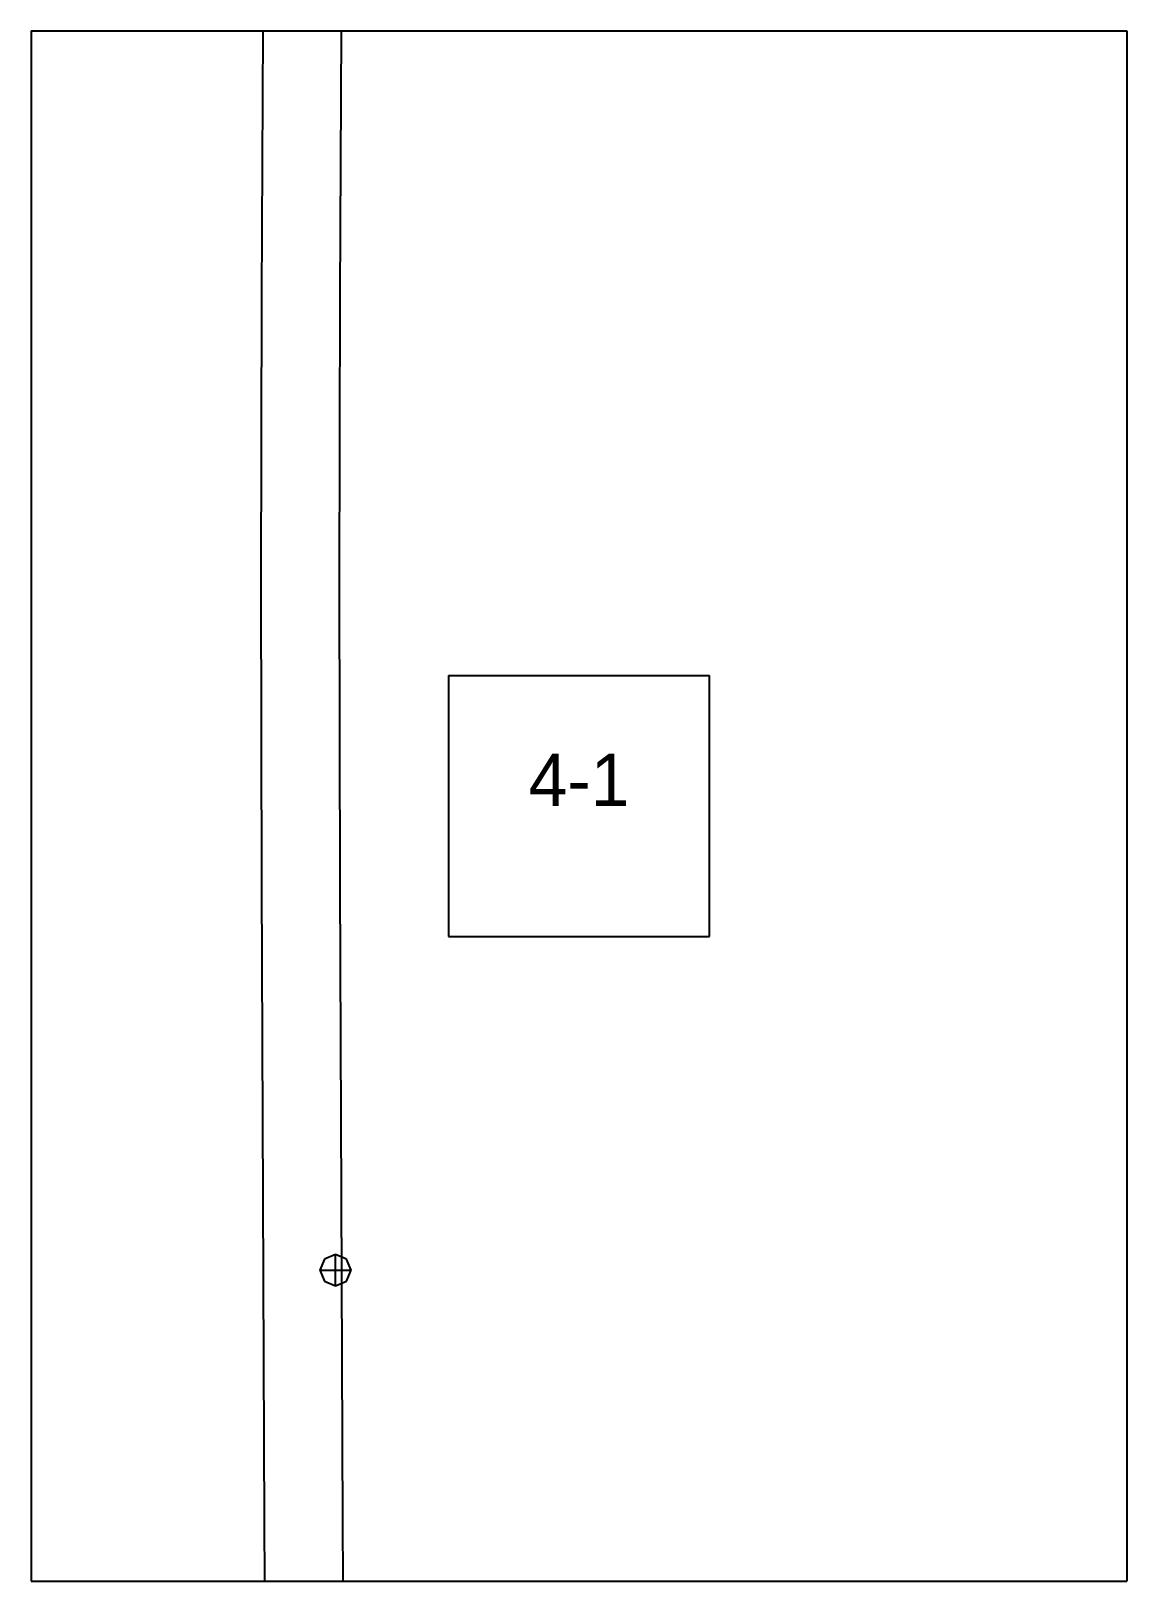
# Paper-space layout 'Plan 4-1' of a CAD drawing. Header units: metres, sheet in millimetres. Extents: x 0 to 210, y 0 to 297.
# The model-space entities are those that its viewports show. They can reach past a viewport. Long polylines and large blocks are cut down to what shows.
import ezdxf
from ezdxf.enums import TextEntityAlignment as Align

# ---------------------------------------------------------------- set-up
doc = ezdxf.new("R2010")
doc.units = ezdxf.units.M
for name, color, linetype in [('default', 7, 'Continuous'), ('TEXTLAYER', 7, 'Continuous'), ('VIEWPORTS', 7, 'Continuous')]:
    doc.layers.add(name, color=color, linetype=linetype)

msp = doc.modelspace()

# ---------------------------------------------------------------- linework, layer by layer
at = {"color": 9}
for p, q in [((0, -594), (0, -891)), ((210, -594), (210, -891)), ((210, -594), (210, -891)), ((0, -891), (210, -891)), ((0, -891), (210, -891)), ((0, -891), (0, -1188)), ((210, -891), (420, -891)), ((210, -891), (210, -1188)), ((210, -891), (420, -891)), ((210, -891), (210, -1188)), ((80, -1014.5), (130, -1014.5)), ((80, -1014.5), (80, -1064.5)), ((130, -1064.5), (130, -1014.5)), ((80, -1064.5), (130, -1064.5)), ((0, -1188), (210, -1188)), ((0, -1188), (210, -1188)), ((0, -1188), (0, -1485)), ((210, -1188), (420, -1188)), ((210, -1188), (210, -1485)), ((210, -1188), (420, -1188)), ((210, -1188), (210, -1485))]:
    msp.add_line(p, q, dxfattribs=at)
at = {"layer": 'default', "color": 7, "linetype": 'Continuous'}
for p, q in [((44.24, -941.59), (44.5, -888.41)), ((59.24, -941.57), (59.5, -888.42)), ((44.11, -997.01), (44.24, -941.59)), ((59.11, -996.97), (59.24, -941.57)), ((44.26, -1054.64), (44.11, -997.01)), ((59.26, -1054.59), (59.11, -996.97)), ((44.48, -1114.55), (44.26, -1054.64)), ((59.48, -1114.48), (59.26, -1054.59)), ((44.76, -1176.64), (44.48, -1114.55)), ((59.76, -1176.56), (59.48, -1114.48)), ((58.34, -1125.46), (56.22, -1126.34)), ((60.47, -1126.34), (58.34, -1125.46)), ((58.34, -1131.46), (58.34, -1125.46)), ((56.22, -1126.34), (55.34, -1128.46)), ((55.34, -1128.46), (56.22, -1130.58)), ((55.34, -1128.46), (61.34, -1128.46)), ((61.34, -1128.46), (60.47, -1126.34)), ((60.47, -1130.58), (61.34, -1128.46)), ((56.22, -1130.58), (58.34, -1131.46)), ((58.34, -1131.46), (60.47, -1130.58)), ((45.07, -1240.81), (44.76, -1176.64)), ((60.07, -1240.73), (59.76, -1176.56))]:
    msp.add_line(p, q, dxfattribs=at)

# ---------------------------------------------------------------- texts
at = {"layer": 'TEXTLAYER', "color": 1}
msp.add_text('4-1', height=10, dxfattribs=at).set_placement((105, -1039.5), align=Align.CENTER)

psp = doc.layouts.new('Plan 4-1')

# ---------------------------------------------------------------- viewports
at = {"layer": 'VIEWPORTS'}
psp.add_viewport(center=(105, 148.5), size=(210, 297), view_center_point=(105, -1039.5), view_height=297, dxfattribs=at)

doc.saveas('drawing.dxf')
